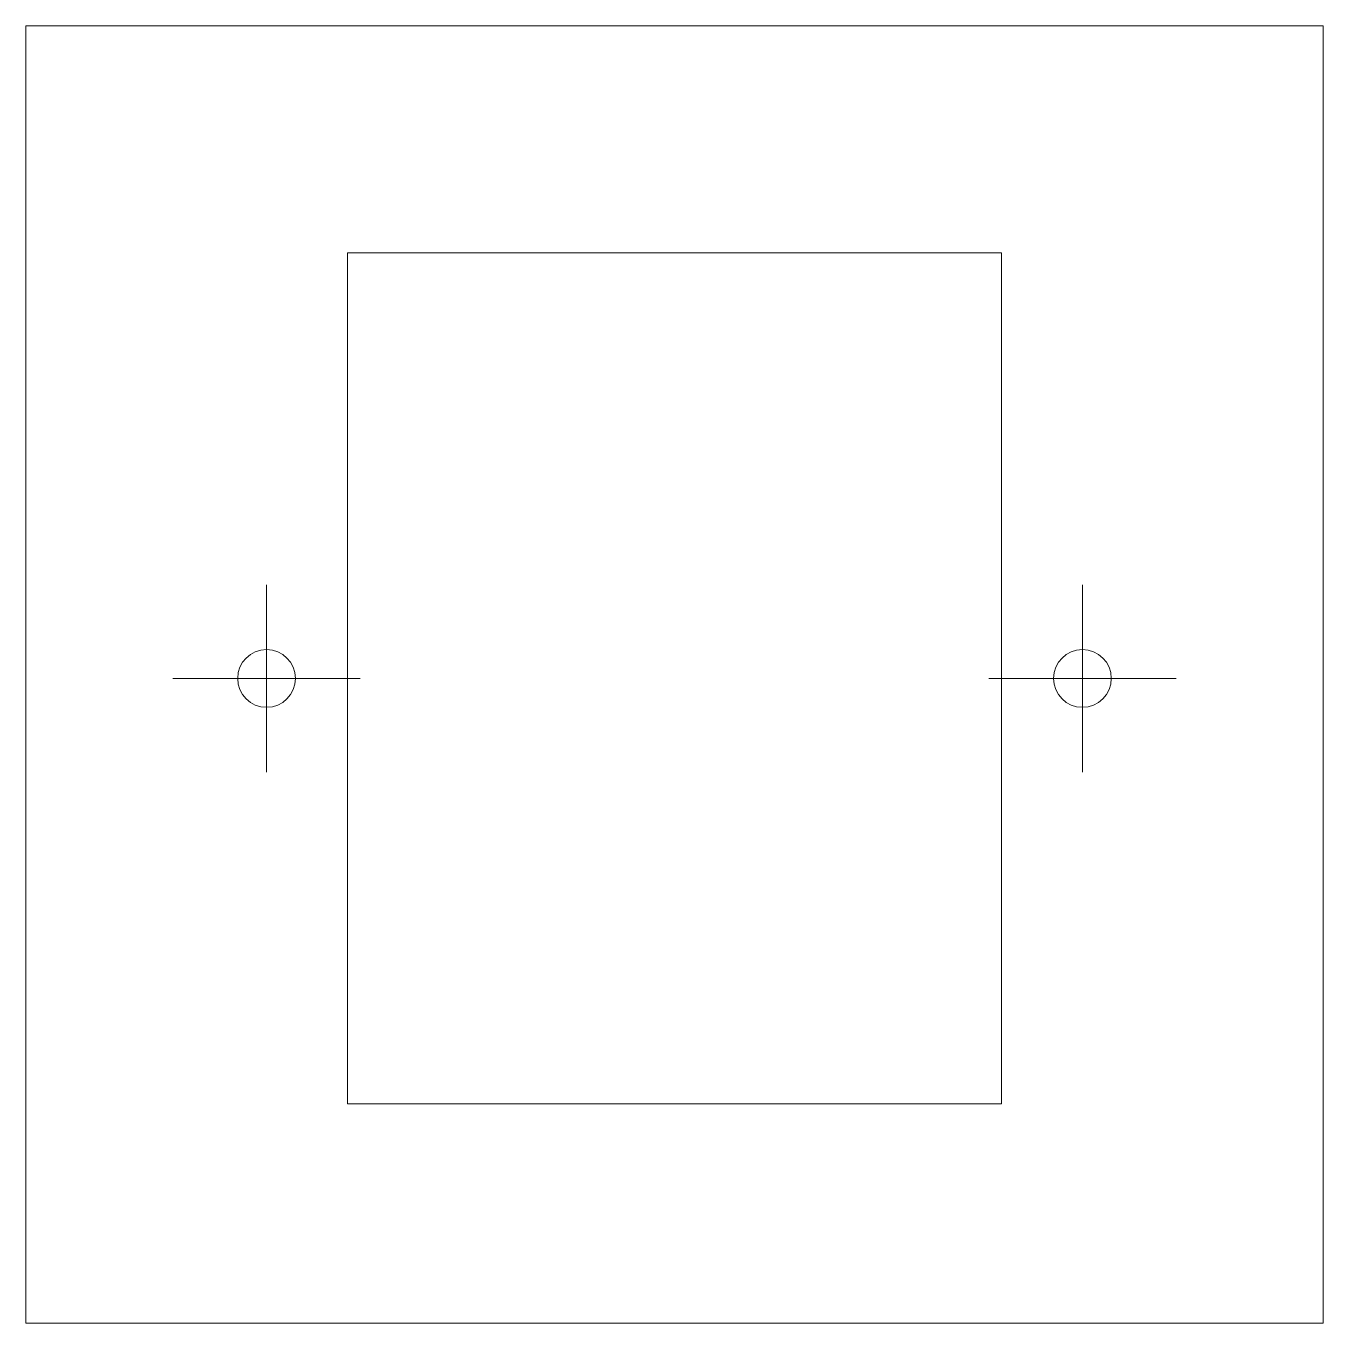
# Model space of a CAD drawing. Header units: inches. Extents: x 0.01 to 6.03, y 0 to 6.91.
# Drawn here: x 4.031 to 6.031, y 4.906 to 6.906 of the extents above; entities outside this region: 2.
import ezdxf

# ---------------------------------------------------------------- set-up
doc = ezdxf.new("R2010")
doc.units = ezdxf.units.IN
doc.header["$MEASUREMENT"] = 0
doc.styles.add('SLDTEXTSTYLE0', font='TXT', dxfattribs={"width": 0.7})

# ---------------------------------------------------------------- blocks, each defined once
blk = doc.blocks.new('SW_CENTERMARKSYMBOL_0')
at = {"color": 0, "linetype": 'Continuous', "lineweight": 0}
for p, q in [((0, 0.1), (0, 0.1445)), ((0, 0), (0, 0.1)), ((-0.1, 0), (-0.1445, 0)), ((0, 0), (-0.1, 0)), ((0, 0), (0, -0.1)), ((0, 0), (0.1, 0)), ((0.1, 0), (0.1445, 0)), ((0, -0.1), (0, -0.1445))]:
    blk.add_line(p, q, dxfattribs=at)
blk = doc.blocks.new('SW_CENTERMARKSYMBOL_1')
at = {"color": 0, "linetype": 'Continuous', "lineweight": 0}
for p, q in [((0, 0.1), (0, 0.1445)), ((0, 0), (0, 0.1)), ((-0.1, 0), (-0.1445, 0)), ((0, 0), (-0.1, 0)), ((0, 0), (0, -0.1)), ((0, 0), (0.1, 0)), ((0.1, 0), (0.1445, 0)), ((0, -0.1), (0, -0.1445))]:
    blk.add_line(p, q, dxfattribs=at)

msp = doc.modelspace()

# ---------------------------------------------------------------- linework, layer by layer
at = {"color": 7, "linetype": 'Continuous', "lineweight": 15}
for p, q in [((6.0306, 6.9059), (4.0306, 6.9059)), ((4.0306, 6.9059), (4.0306, 4.9059)), ((6.0306, 4.9059), (6.0306, 6.9059)), ((5.5346, 6.5559), (4.5266, 6.5559)), ((4.5266, 6.5559), (4.5266, 5.2439)), ((5.5346, 5.2439), (5.5346, 6.5559)), ((4.5266, 5.2439), (5.5346, 5.2439)), ((4.0306, 4.9059), (6.0306, 4.9059))]:
    msp.add_line(p, q, dxfattribs=at)
for centre in [(4.4016, 5.8999), (5.6596, 5.8999)]:
    msp.add_circle(centre, 0.0445, dxfattribs=at)

# ---------------------------------------------------------------- block references
at = {"color": 7, "linetype": 'Continuous', "lineweight": 0}
for name, p in [('SW_CENTERMARKSYMBOL_1', (4.4016, 5.8999)), ('SW_CENTERMARKSYMBOL_0', (5.6596, 5.8999))]:
    msp.add_blockref(name, p, dxfattribs=at)

# ---------------------------------------------------------------- texts
at = {"color": 7, "linetype": 'Continuous', "char_height": 0.14705, "attachment_point": 1, "style": 'SLDTEXTSTYLE0'}
for s, insert in [('SOLIDWORKS Student Edition.', (0, 0.4101)), ('For Academic Use Only.', (0, 0.1896))]:
    msp.add_mtext(s, dxfattribs=dict(at, insert=insert))

doc.saveas('drawing.dxf')
